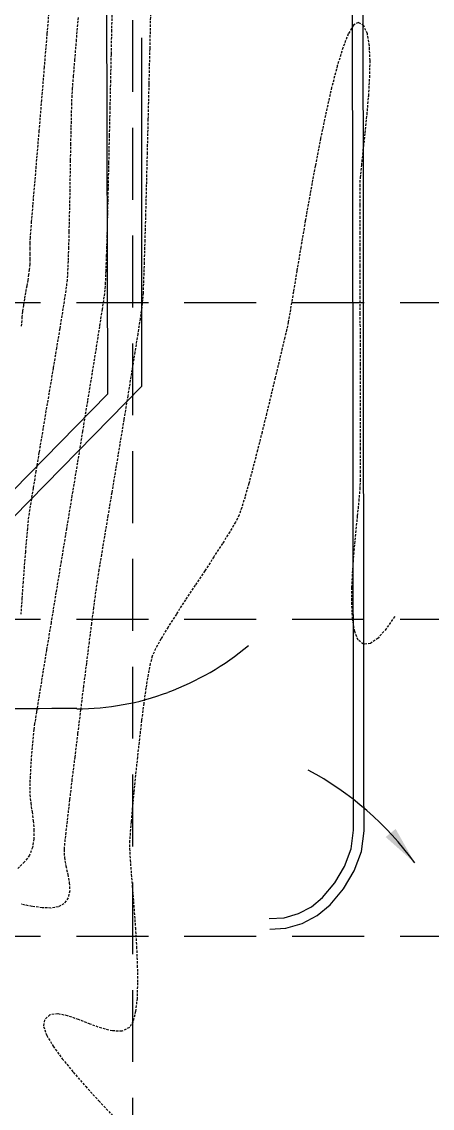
# Model space of a CAD drawing. Header units: inches. Extents: x 7994 to 10114, y 11164 to 12491.
# Drawn here: x 9935.6 to 9978.4, y 11610.9 to 11724.3 of the extents above; entities that cross this region are included whole.
import ezdxf

# ---------------------------------------------------------------- set-up
doc = ezdxf.new("R2010")
doc.units = ezdxf.units.IN
doc.header["$MEASUREMENT"] = 0
for name, pattern in [('HIDDEN', [0.375, 0.25, -0.125]), ('HIDDEN2', [0.1875, 0.125, -0.0625]), ('PHANTOM2', [1.25, 0.625, -0.125, 0.125, -0.125, 0.125, -0.125]), ('x4227topo$0$HIDDEN', [0.375, 0.25, -0.125])]:
    doc.linetypes.add(name, pattern=pattern)
for name, color, linetype in [('CONTOURS', 43, 'x4227topo$0$HIDDEN'), ('FILTER', 3, 'HIDDEN2'), ('GRID', 254, 'HIDDEN'), ('MISC-6', 6, 'Continuous'), ('SILT-FENCE', 4, 'PHANTOM2'), ('x4227 lots$0$p-row', 5, 'Continuous'), ('x4227topo$0$C-ROAD-CURB', 12, 'Continuous')]:
    doc.layers.add(name, color=color, linetype=linetype)

msp = doc.modelspace()

# ---------------------------------------------------------------- linework, layer by layer
at = {"layer": 'CONTOURS', "color": 43}
for p, q in [((9938.55, 11726.71, 1234), (9938.25, 11723.13, 1234)), ((9945.03, 11725.8, 1236), (9944.98, 11723.47, 1236)), ((9941.49, 11724.8, 1235), (9941.3, 11722.46, 1235)), ((9949.04, 11725.18, 1237), (9948.96, 11721.5, 1237)), ((9944.98, 11723.47, 1236), (9944.93, 11720.91, 1236)), ((9970.2, 11723.98, 1238), (9969.66, 11723.07, 1238)), ((9970.72, 11724.26, 1238), (9970.2, 11723.98, 1238)), ((9971.28, 11723.91, 1238), (9970.72, 11724.26, 1238)), ((9971.65, 11723.08, 1238), (9971.28, 11723.91, 1238)), ((9938.25, 11723.13, 1234), (9937.96, 11719.59, 1234)), ((9941.3, 11722.46, 1235), (9941.13, 11720.4, 1235)), ((9969.66, 11723.07, 1238), (9969.1, 11721.63, 1238)), ((9971.86, 11721.84, 1238), (9971.65, 11723.08, 1238)), ((9948.96, 11721.5, 1237), (9948.87, 11717.81, 1237)), ((9969.1, 11721.63, 1238), (9968.52, 11719.74, 1238)), ((9971.94, 11720.3, 1238), (9971.86, 11721.84, 1238)), ((9941.13, 11720.4, 1235), (9940.99, 11718.69, 1235)), ((9944.93, 11720.91, 1236), (9944.87, 11718.18, 1236)), ((9971.9, 11718.52, 1238), (9971.94, 11720.3, 1238)), ((9937.96, 11719.59, 1234), (9937.68, 11716.17, 1234)), ((9968.52, 11719.74, 1238), (9967.93, 11717.47, 1238)), ((9940.99, 11718.69, 1235), (9940.89, 11717.42, 1235)), ((9944.87, 11718.18, 1236), (9944.81, 11715.35, 1236)), ((9948.87, 11717.81, 1237), (9948.78, 11714.17, 1237)), ((9971.79, 11716.61, 1238), (9971.9, 11718.52, 1238)), ((9940.89, 11717.42, 1235), (9940.84, 11716.65, 1235)), ((9967.93, 11717.47, 1238), (9967.35, 11714.92, 1238)), ((9937.68, 11716.17, 1234), (9937.41, 11712.95, 1234)), ((9940.81, 11715.84, 1235), (9940.78, 11714.7, 1235)), ((9940.84, 11716.65, 1235), (9940.81, 11715.84, 1235)), ((9971.62, 11714.65, 1238), (9971.79, 11716.61, 1238)), ((9940.78, 11714.7, 1235), (9940.75, 11713.28, 1235)), ((9944.81, 11715.35, 1236), (9944.74, 11712.49, 1236)), ((9967.35, 11714.92, 1238), (9966.78, 11712.17, 1238)), ((9971.43, 11712.73, 1238), (9971.62, 11714.65, 1238)), ((9940.75, 11713.28, 1235), (9940.71, 11711.65, 1235)), ((9948.78, 11714.17, 1237), (9948.69, 11710.66, 1237)), ((9937.41, 11712.95, 1234), (9937.16, 11710, 1234)), ((9944.74, 11712.49, 1236), (9944.68, 11709.66, 1236)), ((9966.78, 11712.17, 1238), (9966.22, 11709.3, 1238)), ((9971.23, 11710.93, 1238), (9971.43, 11712.73, 1238)), ((9940.71, 11711.65, 1235), (9940.68, 11709.86, 1235)), ((9937.16, 11710, 1234), (9936.95, 11707.38, 1234)), ((9940.68, 11709.86, 1235), (9940.65, 11707.98, 1235)), ((9948.69, 11710.66, 1237), (9948.61, 11707.34, 1237)), ((9971.06, 11709.35, 1238), (9971.23, 11710.93, 1238)), ((9944.68, 11709.66, 1236), (9944.62, 11706.93, 1236)), ((9966.22, 11709.3, 1238), (9965.69, 11706.4, 1238)), ((9970.93, 11708.07, 1238), (9971.06, 11709.35, 1238)), ((9940.65, 11707.98, 1235), (9940.62, 11706.07, 1235)), ((9970.89, 11707.18, 1238), (9970.93, 11708.07, 1238)), ((9936.95, 11707.38, 1234), (9936.76, 11705.19, 1234)), ((9944.62, 11706.93, 1236), (9944.56, 11704.36, 1236)), ((9948.61, 11707.34, 1237), (9948.53, 11704.28, 1237)), ((9970.89, 11706.34, 1238), (9970.89, 11707.18, 1238)), ((9940.62, 11706.07, 1235), (9940.58, 11704.19, 1235)), ((9965.69, 11706.4, 1238), (9965.18, 11703.55, 1238)), ((9970.9, 11705.21, 1238), (9970.89, 11706.34, 1238)), ((9936.76, 11705.19, 1234), (9936.62, 11703.48, 1234)), ((9940.58, 11704.19, 1235), (9940.54, 11702.41, 1235)), ((9944.56, 11704.36, 1236), (9944.5, 11702.03, 1236)), ((9948.53, 11704.28, 1237), (9948.45, 11701.55, 1237)), ((9970.9, 11703.83, 1238), (9970.9, 11705.21, 1238)), ((9936.62, 11703.48, 1234), (9936.53, 11702.33, 1234)), ((9965.18, 11703.55, 1238), (9964.72, 11700.83, 1238)), ((9970.9, 11702.27, 1238), (9970.9, 11703.83, 1238)), ((9936.53, 11702.33, 1234), (9936.49, 11701.81, 1234)), ((9940.54, 11702.41, 1235), (9940.5, 11700.78, 1235)), ((9944.5, 11702.03, 1236), (9944.44, 11700, 1236)), ((9970.91, 11700.59, 1238), (9970.9, 11702.27, 1238)), ((9936.49, 11701.81, 1234), (9936.47, 11701.25, 1234)), ((9936.47, 11701.25, 1234), (9936.47, 11700.7, 1234)), ((9948.45, 11701.55, 1237), (9948.38, 11699.22, 1237)), ((9964.72, 11700.83, 1238), (9964.3, 11698.33, 1238)), ((9936.47, 11700.14, 1234), (9936.46, 11699.58, 1234)), ((9936.47, 11700.7, 1234), (9936.47, 11700.14, 1234)), ((9940.5, 11700.78, 1235), (9940.45, 11699.36, 1235)), ((9944.44, 11700, 1236), (9944.38, 11698.33, 1236)), ((9970.91, 11698.86, 1238), (9970.91, 11700.59, 1238)), ((9936.45, 11699.03, 1234), (9936.41, 11698.47, 1234)), ((9936.46, 11699.58, 1234), (9936.45, 11699.03, 1234)), ((9940.45, 11699.36, 1235), (9940.4, 11698.22, 1235)), ((9948.38, 11699.22, 1237), (9948.32, 11697.35, 1237)), ((9970.91, 11697.12, 1238), (9970.91, 11698.86, 1238)), ((9936.25, 11697.38, 1234), (9936.14, 11696.75, 1234)), ((9936.34, 11697.96, 1234), (9936.25, 11697.38, 1234)), ((9936.41, 11698.47, 1234), (9936.34, 11697.96, 1234)), ((9940.35, 11697.41, 1235), (9940.26, 11696.66, 1235)), ((9940.4, 11698.22, 1235), (9940.35, 11697.41, 1235)), ((9944.38, 11698.33, 1236), (9944.33, 11697.1, 1236)), ((9964.3, 11698.33, 1238), (9963.94, 11696.14, 1238)), ((9936.14, 11696.75, 1234), (9936.02, 11696.09, 1234)), ((9940.26, 11696.66, 1235), (9940.09, 11695.52, 1235)), ((9944.28, 11696.36, 1236), (9944.19, 11695.63, 1236)), ((9944.33, 11697.1, 1236), (9944.28, 11696.36, 1236)), ((9948.32, 11697.35, 1237), (9948.27, 11696.02, 1237)), ((9970.91, 11695.44, 1238), (9970.91, 11697.12, 1238)), ((9935.9, 11695.42, 1234), (9935.79, 11694.76, 1234)), ((9936.02, 11696.09, 1234), (9935.9, 11695.42, 1234)), ((9940.09, 11695.52, 1235), (9939.86, 11694.04, 1235)), ((9944.19, 11695.63, 1236), (9944, 11694.33, 1236)), ((9948.22, 11695.3, 1237), (9948.13, 11694.55, 1237)), ((9948.27, 11696.02, 1237), (9948.22, 11695.3, 1237)), ((9963.94, 11696.14, 1238), (9963.63, 11694.32, 1238)), ((9970.91, 11693.88, 1238), (9970.91, 11695.44, 1238)), ((9935.7, 11694.11, 1234), (9935.65, 11693.55, 1234)), ((9935.79, 11694.76, 1234), (9935.7, 11694.11, 1234)), ((9939.86, 11694.04, 1235), (9939.58, 11692.28, 1235)), ((9944, 11694.33, 1236), (9943.72, 11692.52, 1236)), ((9948.13, 11694.55, 1237), (9947.96, 11693.35, 1237)), ((9963.63, 11694.32, 1238), (9963.4, 11692.98, 1238)), ((9935.65, 11693.55, 1234), (9935.57, 11692.51, 1234)), ((9947.96, 11693.35, 1237), (9947.72, 11691.76, 1237)), ((9963.4, 11692.98, 1238), (9963.24, 11692.19, 1238)), ((9970.92, 11692.51, 1238), (9970.91, 11693.88, 1238)), ((9939.58, 11692.28, 1235), (9939.25, 11690.31, 1235)), ((9943.72, 11692.52, 1236), (9943.37, 11690.28, 1236)), ((9947.72, 11691.76, 1237), (9947.41, 11689.85, 1237)), ((9963.24, 11692.19, 1238), (9963.05, 11691.39, 1238)), ((9970.92, 11691.37, 1238), (9970.92, 11692.51, 1238)), ((9963.05, 11691.39, 1238), (9962.77, 11690.25, 1238)), ((9970.92, 11690.53, 1238), (9970.92, 11691.37, 1238)), ((9939.25, 11690.31, 1235), (9938.9, 11688.19, 1235)), ((9943.37, 11690.28, 1236), (9942.95, 11687.66, 1236)), ((9947.41, 11689.85, 1237), (9947.06, 11687.67, 1237)), ((9962.77, 11690.25, 1238), (9962.44, 11688.82, 1238)), ((9970.92, 11689.66, 1238), (9970.92, 11690.53, 1238)), ((9970.92, 11688.55, 1238), (9970.92, 11689.66, 1238)), ((9962.44, 11688.82, 1238), (9962.04, 11687.16, 1238)), ((9970.92, 11687.24, 1238), (9970.92, 11688.55, 1238)), ((9938.9, 11688.19, 1235), (9938.53, 11685.97, 1235)), ((9942.95, 11687.66, 1236), (9942.47, 11684.75, 1236)), ((9947.06, 11687.67, 1237), (9946.68, 11685.3, 1237)), ((9970.92, 11685.8, 1238), (9970.92, 11687.24, 1238)), ((9962.04, 11687.16, 1238), (9961.61, 11685.35, 1238)), ((9938.53, 11685.97, 1235), (9938.15, 11683.73, 1235)), ((9946.68, 11685.3, 1237), (9946.27, 11682.81, 1237)), ((9961.61, 11685.35, 1238), (9961.15, 11683.44, 1238)), ((9970.92, 11684.27, 1238), (9970.92, 11685.8, 1238)), ((9942.47, 11684.75, 1236), (9941.96, 11681.6, 1236)), ((9970.92, 11682.72, 1238), (9970.92, 11684.27, 1238)), ((9938.15, 11683.73, 1235), (9937.78, 11681.51, 1235)), ((9946.27, 11682.81, 1237), (9945.84, 11680.24, 1237)), ((9961.15, 11683.44, 1238), (9960.67, 11681.51, 1238)), ((9970.92, 11681.19, 1238), (9970.92, 11682.72, 1238)), ((9937.78, 11681.51, 1235), (9937.42, 11679.39, 1235)), ((9941.96, 11681.6, 1236), (9941.42, 11678.29, 1236)), ((9960.67, 11681.51, 1238), (9960.2, 11679.61, 1238)), ((9970.92, 11679.75, 1238), (9970.92, 11681.19, 1238)), ((9937.42, 11679.39, 1235), (9937.1, 11677.42, 1235)), ((9945.84, 11680.24, 1237), (9945.42, 11677.68, 1237)), ((9960.2, 11679.61, 1238), (9959.73, 11677.8, 1238)), ((9970.93, 11678.45, 1238), (9970.92, 11679.75, 1238)), ((9941.42, 11678.29, 1236), (9940.86, 11674.88, 1236)), ((9970.93, 11677.33, 1238), (9970.93, 11678.45, 1238)), ((9937.1, 11677.42, 1235), (9936.81, 11675.66, 1235)), ((9945.42, 11677.68, 1237), (9945, 11675.18, 1237)), ((9959.73, 11677.8, 1238), (9959.3, 11676.16, 1238)), ((9970.94, 11676.46, 1238), (9970.93, 11677.33, 1238)), ((9959.3, 11676.16, 1238), (9958.9, 11674.75, 1238)), ((9970.9, 11675.58, 1238), (9970.94, 11676.46, 1238)), ((9936.81, 11675.66, 1235), (9936.57, 11674.18, 1235)), ((9940.86, 11674.88, 1236), (9940.29, 11671.45, 1236)), ((9945, 11675.18, 1237), (9944.61, 11672.82, 1237)), ((9958.9, 11674.75, 1238), (9958.56, 11673.63, 1238)), ((9970.79, 11674.32, 1238), (9970.9, 11675.58, 1238)), ((9936.57, 11674.18, 1235), (9936.39, 11673.04, 1235)), ((9958.56, 11673.63, 1238), (9958.28, 11672.86, 1238)), ((9970.64, 11672.77, 1238), (9970.79, 11674.32, 1238)), ((9936.39, 11673.04, 1235), (9936.29, 11672.29, 1235)), ((9944.61, 11672.82, 1237), (9944.25, 11670.64, 1237)), ((9958.28, 11672.86, 1238), (9957.9, 11672.11, 1238)), ((9970.46, 11671.01, 1238), (9970.64, 11672.77, 1238)), ((9936.21, 11671.46, 1235), (9936.11, 11670.35, 1235)), ((9936.29, 11672.29, 1235), (9936.21, 11671.46, 1235)), ((9940.29, 11671.45, 1236), (9939.73, 11668.05, 1236)), ((9957.9, 11672.11, 1238), (9957.31, 11671.1, 1238)), ((9936.11, 11670.35, 1235), (9936, 11669.01, 1235)), ((9944.25, 11670.64, 1237), (9943.93, 11668.73, 1237)), ((9957.31, 11671.1, 1238), (9956.55, 11669.88, 1238)), ((9970.28, 11669.12, 1238), (9970.46, 11671.01, 1238)), ((9956.55, 11669.88, 1238), (9955.66, 11668.51, 1238)), ((9970.14, 11667.2, 1238), (9970.28, 11669.12, 1238)), ((9936, 11669.01, 1235), (9935.88, 11667.5, 1235)), ((9939.73, 11668.05, 1236), (9939.19, 11664.76, 1236)), ((9943.93, 11668.73, 1237), (9943.67, 11667.14, 1237)), ((9955.66, 11668.51, 1238), (9954.7, 11667.04, 1238)), ((9935.88, 11667.5, 1235), (9935.76, 11665.88, 1235)), ((9943.67, 11667.14, 1237), (9943.48, 11665.94, 1237)), ((9954.7, 11667.04, 1238), (9953.69, 11665.52, 1238)), ((9970.04, 11665.31, 1238), (9970.14, 11667.2, 1238)), ((9935.76, 11665.88, 1235), (9935.64, 11664.19, 1235)), ((9943.48, 11665.94, 1237), (9943.37, 11665.2, 1237)), ((9939.19, 11664.76, 1236), (9938.68, 11661.64, 1236)), ((9943.37, 11665.2, 1237), (9943.26, 11664.42, 1237)), ((9953.69, 11665.52, 1238), (9952.69, 11664, 1238)), ((9970.03, 11663.54, 1238), (9970.04, 11665.31, 1238)), ((9935.64, 11664.19, 1235), (9935.53, 11662.51, 1235)), ((9943.26, 11664.42, 1237), (9943.1, 11663.17, 1237)), ((9952.69, 11664, 1238), (9951.74, 11662.52, 1238)), ((9970.11, 11661.98, 1238), (9970.03, 11663.54, 1238)), ((9943.1, 11663.17, 1237), (9942.89, 11661.53, 1237)), ((9951.74, 11662.52, 1238), (9950.87, 11661.15, 1238)), ((9974.5, 11662.27, 1238), (9973.62, 11660.99, 1238)), ((9938.68, 11661.64, 1236), (9938.21, 11658.77, 1236)), ((9942.89, 11661.53, 1237), (9942.64, 11659.58, 1237)), ((9950.87, 11661.15, 1238), (9950.13, 11659.92, 1238)), ((9970.33, 11660.71, 1238), (9970.11, 11661.98, 1238)), ((9970.69, 11659.81, 1238), (9970.33, 11660.71, 1238)), ((9972.78, 11660.02, 1238), (9971.98, 11659.45, 1238)), ((9973.62, 11660.99, 1238), (9972.78, 11660.02, 1238)), ((9942.64, 11659.58, 1237), (9942.36, 11657.38, 1237)), ((9949.57, 11658.9, 1238), (9949.23, 11658.13, 1238)), ((9950.13, 11659.92, 1238), (9949.57, 11658.9, 1238)), ((9971.24, 11659.37, 1238), (9970.69, 11659.81, 1238)), ((9971.98, 11659.45, 1238), (9971.24, 11659.37, 1238)), ((9938.21, 11658.77, 1236), (9937.79, 11656.22, 1236)), ((9949.23, 11658.13, 1238), (9949.02, 11657.35, 1238)), ((9942.36, 11657.38, 1237), (9942.06, 11655.01, 1237)), ((9949.02, 11657.35, 1238), (9948.8, 11656.23, 1238)), ((9937.79, 11656.22, 1236), (9937.44, 11654.04, 1236)), ((9948.8, 11656.23, 1238), (9948.57, 11654.82, 1238)), ((9942.06, 11655.01, 1237), (9941.76, 11652.54, 1237)), ((9948.57, 11654.82, 1238), (9948.34, 11653.19, 1238)), ((9937.44, 11654.04, 1236), (9937.16, 11652.31, 1236)), ((9948.34, 11653.19, 1238), (9948.11, 11651.4, 1238)), ((9937.16, 11652.31, 1236), (9936.97, 11651.09, 1236)), ((9941.76, 11652.54, 1237), (9941.45, 11650.05, 1237)), ((9936.97, 11651.09, 1236), (9936.88, 11650.46, 1236)), ((9948.11, 11651.4, 1238), (9947.89, 11649.51, 1238)), ((9936.88, 11650.46, 1236), (9936.8, 11649.71, 1236)), ((9941.45, 11650.05, 1237), (9941.15, 11647.6, 1237)), ((9936.73, 11648.96, 1236), (9936.66, 11648.21, 1236)), ((9936.8, 11649.71, 1236), (9936.73, 11648.96, 1236)), ((9947.89, 11649.51, 1238), (9947.68, 11647.59, 1238)), ((9936.66, 11648.21, 1236), (9936.61, 11647.46, 1236)), ((9941.15, 11647.6, 1237), (9940.86, 11645.27, 1237)), ((9947.68, 11647.59, 1238), (9947.48, 11645.7, 1238)), ((9936.56, 11646.71, 1236), (9936.52, 11645.96, 1236)), ((9936.61, 11647.46, 1236), (9936.56, 11646.71, 1236)), ((9936.52, 11645.96, 1236), (9936.48, 11645.2, 1236)), ((9940.86, 11645.27, 1237), (9940.61, 11643.13, 1237)), ((9947.48, 11645.7, 1238), (9947.3, 11643.89, 1238)), ((9936.48, 11645.2, 1236), (9936.45, 11644.45, 1236)), ((9936.45, 11644.45, 1236), (9936.48, 11643.66, 1236)), ((9936.48, 11643.66, 1236), (9936.57, 11642.79, 1236)), ((9940.61, 11643.13, 1237), (9940.39, 11641.26, 1237)), ((9947.3, 11643.89, 1238), (9947.15, 11642.25, 1238)), ((9936.57, 11642.79, 1236), (9936.7, 11641.87, 1236)), ((9936.7, 11641.87, 1236), (9936.82, 11640.93, 1236)), ((9947.15, 11642.25, 1238), (9947.02, 11640.82, 1238)), ((9936.82, 11640.93, 1236), (9936.89, 11639.99, 1236)), ((9940.39, 11641.26, 1237), (9940.21, 11639.73, 1237)), ((9947.02, 11640.82, 1238), (9946.93, 11639.67, 1238)), ((9936.89, 11639.99, 1236), (9936.88, 11639.06, 1236)), ((9940.21, 11639.73, 1237), (9940.09, 11638.6, 1237)), ((9946.93, 11639.67, 1238), (9946.87, 11638.86, 1238)), ((9936.88, 11639.06, 1236), (9936.74, 11638.17, 1236)), ((9940.09, 11638.6, 1237), (9940.03, 11637.96, 1237)), ((9946.87, 11638.86, 1238), (9946.87, 11638.04, 1238)), ((9936.43, 11637.34, 1236), (9935.92, 11636.65, 1236)), ((9936.74, 11638.17, 1236), (9936.43, 11637.34, 1236)), ((9940.03, 11637.96, 1237), (9940.07, 11637.12, 1237)), ((9946.87, 11638.04, 1238), (9946.93, 11636.85, 1238)), ((9935.92, 11636.65, 1236), (9935.11, 11635.87, 1236)), ((9940.07, 11637.12, 1237), (9940.22, 11636.23, 1237)), ((9940.22, 11636.23, 1237), (9940.42, 11635.33, 1237)), ((9946.93, 11636.85, 1238), (9947.04, 11635.36, 1238)), ((9940.42, 11635.33, 1237), (9940.58, 11634.46, 1237)), ((9947.04, 11635.36, 1238), (9947.18, 11633.63, 1238)), ((9940.58, 11634.46, 1237), (9940.62, 11633.64, 1237)), ((9940.46, 11632.9, 1237), (9940.02, 11632.29, 1237)), ((9940.62, 11633.64, 1237), (9940.46, 11632.9, 1237)), ((9947.18, 11633.63, 1238), (9947.33, 11631.75, 1238)), ((9936.7, 11632.01, 1237), (9935.58, 11632.23, 1237)), ((9937.74, 11631.87, 1237), (9936.7, 11632.01, 1237)), ((9938.67, 11631.84, 1237), (9937.74, 11631.87, 1237)), ((9939.44, 11631.97, 1237), (9938.67, 11631.84, 1237)), ((9940.02, 11632.29, 1237), (9939.44, 11631.97, 1237)), ((9947.33, 11631.75, 1238), (9947.47, 11629.78, 1238)), ((9947.47, 11629.78, 1238), (9947.59, 11627.79, 1238)), ((9947.59, 11627.79, 1238), (9947.67, 11625.85, 1238)), ((9947.67, 11625.85, 1238), (9947.69, 11624.03, 1238)), ((9947.69, 11624.03, 1238), (9947.64, 11622.41, 1238)), ((9947.64, 11622.41, 1238), (9947.49, 11621.04, 1238)), ((9938.55, 11620.69, 1238), (9937.98, 11620.16, 1238)), ((9939.38, 11620.8, 1238), (9938.55, 11620.69, 1238)), ((9940.41, 11620.59, 1238), (9939.38, 11620.8, 1238)), ((9941.55, 11620.2, 1238), (9940.41, 11620.59, 1238)), ((9947.49, 11621.04, 1238), (9947.23, 11620, 1238)), ((9937.98, 11620.16, 1238), (9937.9, 11619.48, 1238)), ((9937.9, 11619.48, 1238), (9938.23, 11618.55, 1238)), ((9942.76, 11619.72, 1238), (9941.55, 11620.2, 1238)), ((9943.96, 11619.29, 1238), (9942.76, 11619.72, 1238)), ((9945.08, 11619.01, 1238), (9943.96, 11619.29, 1238)), ((9946.85, 11619.36, 1238), (9946.07, 11618.99, 1238)), ((9947.23, 11620, 1238), (9946.85, 11619.36, 1238)), ((9938.23, 11618.55, 1238), (9938.9, 11617.41, 1238)), ((9946.07, 11618.99, 1238), (9945.08, 11619.01, 1238)), ((9938.9, 11617.41, 1238), (9939.85, 11616.11, 1238)), ((9939.85, 11616.11, 1238), (9941, 11614.7, 1238)), ((9941, 11614.7, 1238), (9942.29, 11613.21, 1238)), ((9942.29, 11613.21, 1238), (9943.66, 11611.71, 1238)), ((9943.66, 11611.71, 1238), (9945.05, 11610.23, 1238))]:
    msp.add_line(p, q, dxfattribs=at)
at = {"layer": 'FILTER', "color": 7, "linetype": 'Continuous'}
for centre, radius, start, end in [((9940.72, 11681.41), 28.9, 290.565, 309.8778), ((9941.44, 11679.47), 26.83, 269.8281, 290.565), ((9939.74, 11112.35), 540.3, 89.8281, 94.2651)]:
    msp.add_arc(centre, radius, start, end, dxfattribs=at)
at = {"layer": 'GRID', "color": 253, "linetype": 'HIDDEN', "ltscale": 30}
for p, q in [((9947.17, 12455.77), (9947.17, 11298)), ((8028.82, 11695.05), (10079.47, 11695.05)), ((8028.82, 11661.97), (10079.47, 11661.97)), ((8028.82, 11628.9), (10079.47, 11628.9))]:
    msp.add_line(p, q, dxfattribs=at)
at = {"layer": 'MISC-6', "color": 7}
msp.add_arc((9949.9, 11617.15), 33, 36.0203, 61.7998, dxfattribs=at)
msp.add_solid([(9973.56, 11639.25), (9976.59, 11636.55), (9974.6, 11640.09)], dxfattribs=at)
at = {"layer": 'SILT-FENCE', "color": 7, "linetype": 'Continuous'}
for p, q in [((9948.15, 11686.29), (9948.15, 11722.65)), ((9920.53, 11658.16), (9948.15, 11686.29))]:
    msp.add_line(p, q, dxfattribs=at)
at = {"layer": 'x4227 lots$0$p-row', "color": 7}
for p in [(9942.4, 12364.35), (9919.67, 11660.1)]:
    msp.add_line(p, (9944.58, 11685.48), dxfattribs=at)
at = {"layer": 'x4227topo$0$C-ROAD-CURB', "color": 7}
for p, q in [((9970.14, 11705.08), (9970.11, 11725.08)), ((9971.24, 11705.08), (9971.21, 11725.08)), ((9970.16, 11685.08), (9970.14, 11705.08)), ((9971.26, 11685.08), (9971.24, 11705.08)), ((9970.18, 11665.08), (9970.16, 11685.08)), ((9971.28, 11665.08), (9971.26, 11685.08)), ((9970.19, 11659.91), (9970.18, 11665.08)), ((9971.29, 11659.91), (9971.28, 11665.08)), ((9970.2, 11645.11), (9970.19, 11659.91)), ((9971.3, 11645.06), (9971.29, 11659.91)), ((9970.21, 11639.95), (9970.2, 11645.11)), ((9971.31, 11639.88), (9971.3, 11645.06)), ((9969.96, 11638.02), (9970.21, 11639.95)), ((9971.03, 11637.75), (9971.31, 11639.88)), ((9969.27, 11636.18), (9969.96, 11638.02)), ((9970.27, 11635.71), (9971.03, 11637.75)), ((9968.25, 11634.46), (9969.27, 11636.18)), ((9969.15, 11633.83), (9970.27, 11635.71)), ((9966.98, 11632.94), (9968.25, 11634.46)), ((9965.82, 11631.97), (9966.98, 11632.94)), ((9967.76, 11632.16), (9969.15, 11633.83)), ((9964.46, 11631.26), (9965.82, 11631.97)), ((9966.43, 11631.05), (9967.76, 11632.16)), ((9961.42, 11630.73), (9962.98, 11630.83)), ((9962.98, 11630.83), (9964.46, 11631.26)), ((9964.87, 11630.23), (9966.43, 11631.05)), ((9961.5, 11629.63), (9963.17, 11629.74)), ((9963.17, 11629.74), (9964.87, 11630.23))]:
    msp.add_line(p, q, dxfattribs=at)

doc.saveas('drawing.dxf')
